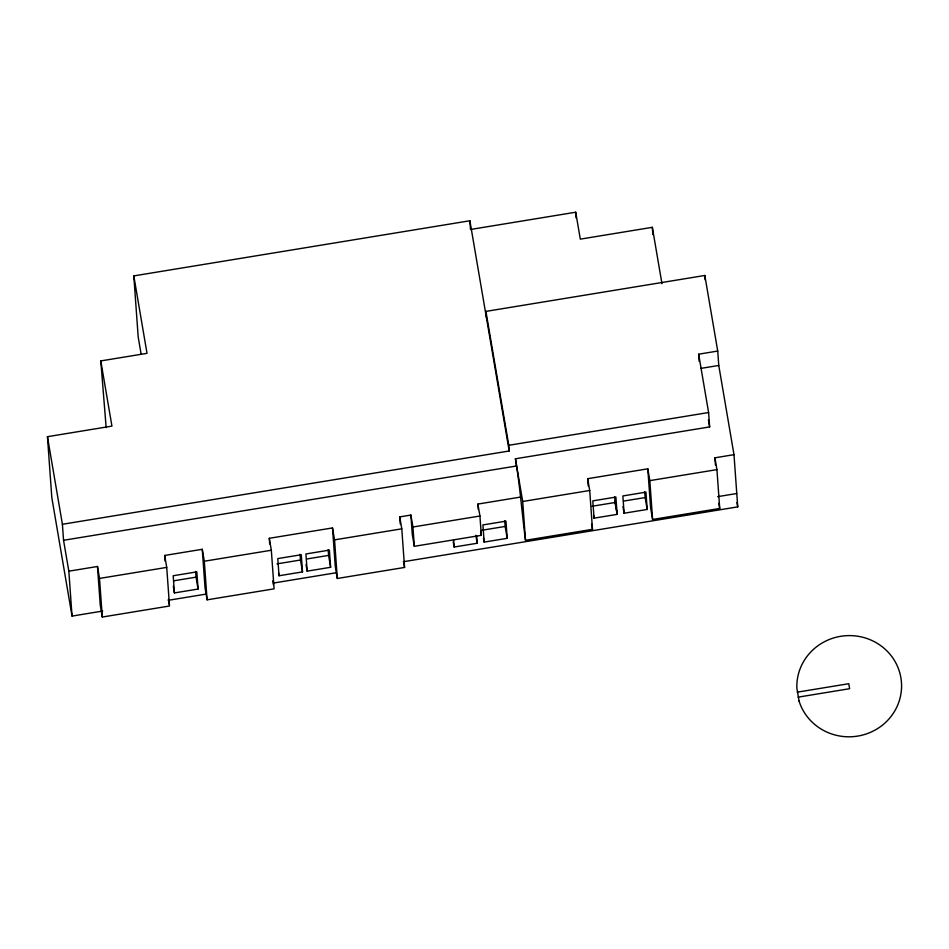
<?xml version="1.0" encoding="UTF-8"?>
<svg xmlns="http://www.w3.org/2000/svg" width="949" height="949" viewBox="0 0 949 949"><rect width="100%" height="100%" fill="white"/><g stroke="black" fill="none" stroke-linecap="round" stroke-linejoin="round"><path stroke-width="1.42" d="M141.164 354.345L138.174 336.812L133.809 275.898L469.885 220.761L509.198 450.989L62.409 524.287L63.547 540.289L68.826 571.179L72.041 616.091L102.694 611.061M661.963 283.704L652.331 227.321L580.313 239.136L575.711 212.22L470.514 229.48L469.885 220.761M106.158 427.631L100.796 360.917L147.024 353.336L133.809 275.898M486.327 317.073L485.924 311.391L704.822 275.471L717.729 351.059L718.761 365.46L733.992 454.678L737.729 506.873L403.313 561.737M72.041 616.091L51.815 497.608L47.45 436.694L111.935 426.113L100.796 360.917M699.164 361.391L698.654 354.191L717.729 351.059M701.05 368.366L718.761 365.46M509.198 450.989L508.783 445.295L708.606 412.518L698.654 354.191M733.992 454.678L714.917 457.809L716.934 469.625L719.722 508.462L652.604 519.471L649.816 480.633L647.799 468.818L587.692 478.687L589.709 490.491L592.496 529.328L525.497 540.325C521.938 513.172 519.981 485.817 515.414 458.782L709.638 426.92L708.606 412.518M63.547 540.289L515.948 466.078M68.826 571.179L97.486 566.482L99.515 578.427L102.29 617.04L169.503 606.008L166.727 567.395L164.687 555.45L202.267 549.293L204.308 561.227L207.084 599.839L274.095 588.843L271.331 550.242L269.291 538.297L332.506 527.929L334.546 539.862L337.31 578.475L404.559 567.443L401.783 528.83L399.743 516.897L410.893 515.058L412.934 527.003L414.322 546.316L481.321 535.319L479.933 516.007L477.893 504.073L521.215 496.968M525.497 540.325L522.709 501.487L589.709 490.491M649.816 480.633L716.934 469.625M99.515 578.427L166.727 567.395M204.308 561.227L271.331 550.242M334.546 539.862L401.783 528.83M412.934 527.003L479.933 516.007M592.022 506.268L615.106 502.484L614.703 496.885M623.517 501.108L645.154 497.549L644.739 491.796M173.786 580.8L196.04 577.158L195.624 571.428M277.001 563.872L300.477 560.017L300.062 554.299M306.503 559.032L328.591 555.402L328.188 549.685M482.116 530.218L505.165 526.434L504.761 520.716M717.705 496.647L736.768 493.516M594.05 518.166L617.135 514.37L615.889 497.086L592.805 500.87L594.05 518.166L593.6 515.521M624.098 513.231L647.182 509.447L645.949 492.151L622.864 495.947L624.098 513.231L622.971 506.624M174.426 592.923L198.068 589.044L196.834 571.867L173.192 575.746L174.426 592.923L173.299 586.316M279.03 575.758L302.506 571.903L301.272 554.738L277.796 558.581L279.03 575.758L278.579 573.113M307.156 571.144L330.62 567.3L329.398 550.123L305.922 553.967L307.156 571.144L306.029 564.536M453.231 541.749L454.132 547.027L477.181 543.255L476.671 536.09M484.156 542.104L507.193 538.332L505.971 521.155L482.922 524.927L484.156 542.104L483.48 538.142M168.364 600.29L206.301 594.062M273.431 583.054L336.183 572.757M797.267 692.165L848.774 683.707L849.628 688.701L798.121 697.147M736.982 502.507L737.729 506.873M708.417 419.731L709.638 426.92M718.82 503.207L719.722 508.462M652.604 519.471L650.587 507.656L647.799 468.818M645.154 497.549L647.182 509.447M615.011 501.274L617.052 513.16M615.106 502.484L617.135 514.37M591.595 524.085L592.496 529.328M515.414 458.782L522.709 501.487M485.924 311.391L508.783 445.295M505.165 526.434L507.193 538.332M480.645 531.333L481.321 535.319M475.829 535.319L477.181 543.255M414.322 546.316L412.281 534.37L410.893 515.058M403.871 563.469L404.559 567.443M337.31 578.475L335.27 566.529L332.506 527.929M328.591 555.402L330.62 567.3M300.477 560.017L302.506 571.903M272.743 580.883L273.419 584.869M207.084 599.839L205.043 587.894L202.267 549.293M196.04 577.158L198.068 589.044M168.364 599.377L169.266 604.679M102.29 617.04L100.25 605.094L97.486 566.482M47.45 436.694L62.409 524.287M704.822 275.471L705.131 279.813M714.917 457.809L715.439 464.998M652.331 227.321L652.853 234.569M575.711 212.22L576.126 218.021M587.692 478.687L588.214 485.876M477.893 504.073L478.296 509.589M453.622 539.874L454.132 547.027M399.743 516.897L400.264 524.038M269.291 538.297L269.706 544.014M164.687 555.45L165.102 561.179M799.082 701.121L796.852 688.096A52.385 50.594 -4.1 0 1 869.782 639.567A52.385 50.594 -4.1 0 1 884.148 723.731A52.385 50.594 -4.1 0 1 799.082 701.121"/></g></svg>
